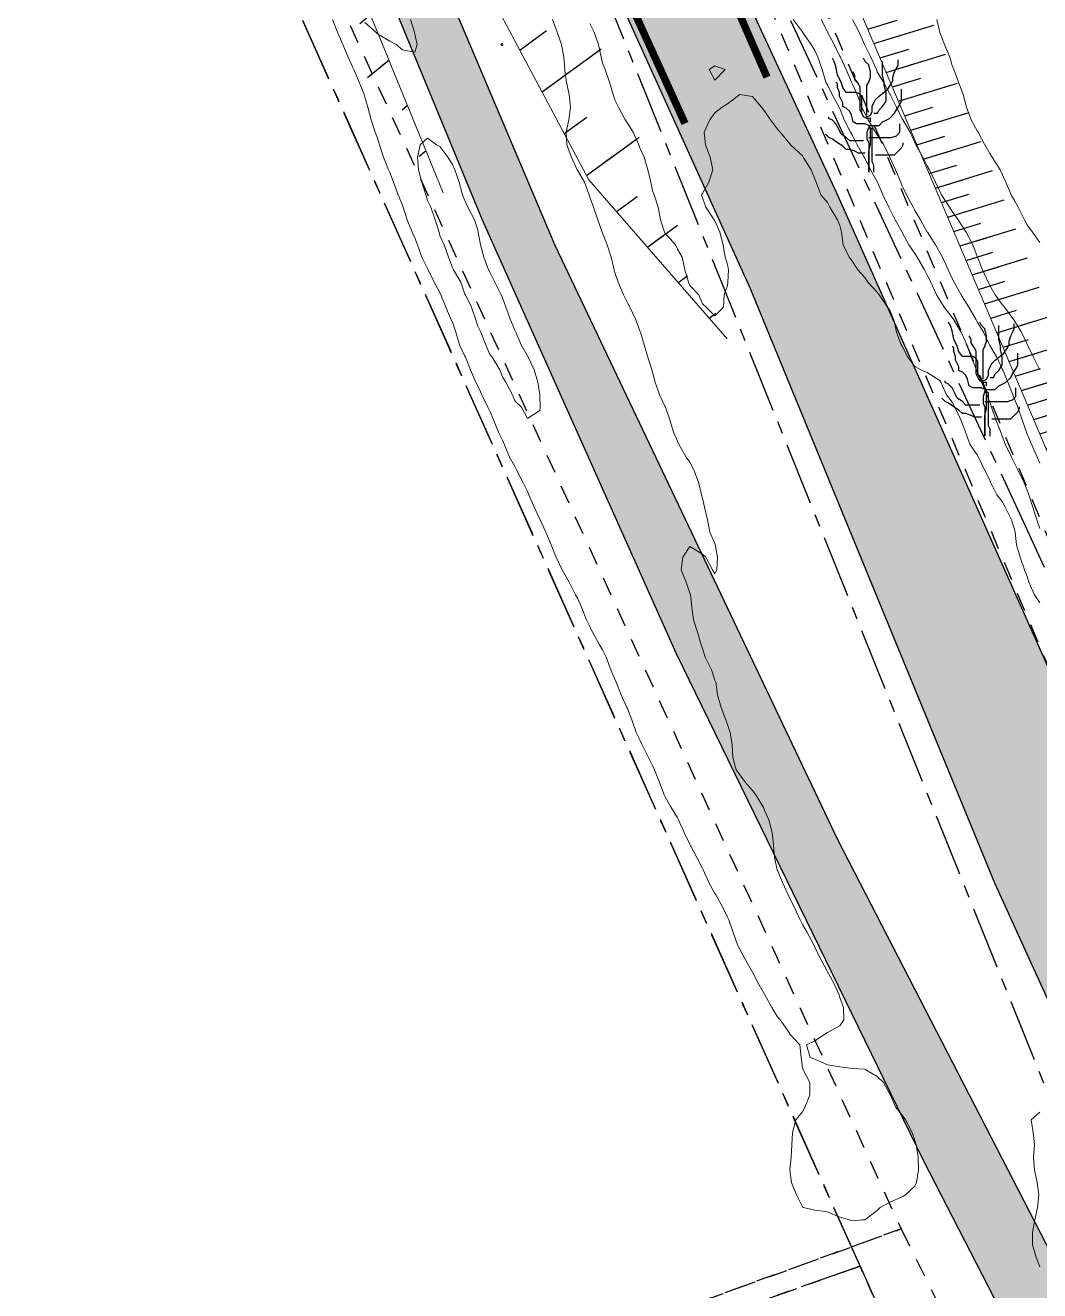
# Model space of a CAD drawing. Header units: centimetres. Extents: x 0 to 642158, y -847 to 649707.
# Drawn here: x 616984.2 to 617024.7, y 620890.9 to 620941.5 of the extents above; entities that cross this region are included whole.
import ezdxf

# ---------------------------------------------------------------- set-up
doc = ezdxf.new("R2010")
doc.units = ezdxf.units.CM
doc.header["$MEASUREMENT"] = 0
doc.linetypes.add('CENTERX2', pattern=[4, 2.5, -0.5, 0.5, -0.5])
doc.linetypes.add('JIS_02_0.7', pattern=[1.35, 0.75, -0.6])
for name, color, linetype, lineweight in [('MEV_environnement_V', 7, 'Continuous', 20), ('MEV_schema paysager_V', 7, 'Continuous', 20), ('MEV_vegetal_V', 7, 'Continuous', 25), ('WAL_parcellaire agricole', 7, 'JIS_02_0.7', 25), ('WAL_topographie 0.5', 253, 'Continuous', 20)]:
    doc.layers.add(name, color=color, linetype=linetype, lineweight=lineweight)
doc.layers.add('MEV_layout incendie', color=7, linetype='Continuous', lineweight=15, true_color=0xff0505)
doc.layers.add('SPW_parcellaire cadastral', color=7, linetype='CENTERX2', lineweight=25, true_color=0xff0542)
doc.layers.add('MEV_schema paysager_Ha', color=7, linetype='Continuous', lineweight=25, transparency=0.13)
picture_1 = doc.add_image_def('image2.png', size_in_pixel=(6614, 11023))

# ---------------------------------------------------------------- blocks, each defined once
blk = doc.blocks.new('legende vegetal')
at = {"layer": 'MEV_vegetal_V'}
for points in [[(617017.531, 620937.812), (617017.531, 620938.434), (617017.462, 620938.572), (617017.324, 620938.641), (617016.909, 620938.641), (617016.771, 620938.848), (617016.702, 620939.055), (617016.563, 620939.332), (617016.494, 620939.677), (617016.425, 620939.884), (617016.356, 620940.022)], [(617017.738, 620937.743), (617017.738, 620938.917), (617017.807, 620939.055), (617017.877, 620939.262), (617017.877, 620939.47), (617017.807, 620939.746), (617017.669, 620939.884), (617017.6, 620940.022)], [(617017.738, 620937.674), (617017.877, 620937.743), (617017.946, 620937.881), (617017.946, 620938.088), (617018.015, 620938.226), (617018.084, 620938.364), (617018.222, 620938.503), (617018.568, 620938.779), (617018.706, 620938.986), (617018.775, 620939.124), (617018.775, 620939.262), (617018.844, 620939.47), (617018.913, 620939.608), (617018.982, 620939.746), (617018.982, 620939.953)], [(617018.015, 620937.812), (617018.153, 620937.812), (617018.222, 620937.95), (617018.36, 620938.088), (617018.499, 620938.295), (617018.499, 620938.641), (617018.429, 620938.917), (617018.429, 620939.055), (617018.36, 620939.332), (617018.36, 620939.884)], [(617017.877, 620937.466), (617017.877, 620937.605), (617017.738, 620937.605), (617017.6, 620937.674), (617017.462, 620937.95), (617017.462, 620938.848), (617017.393, 620938.986), (617017.255, 620939.193), (617017.255, 620939.332), (617017.185, 620939.47)], [(617018.015, 620935.463), (617018.015, 620935.739), (617017.946, 620935.877), (617017.946, 620937.19), (617017.807, 620937.259), (617017.738, 620937.052), (617017.738, 620936.775), (617017.807, 620936.637), (617017.807, 620935.463), (617017.807, 620936.292), (617017.877, 620936.568), (617017.877, 620937.19), (617017.807, 620937.328), (617017.669, 620937.397), (617017.324, 620937.397), (617017.185, 620937.466), (617017.117, 620937.743), (617017.047, 620937.881), (617016.909, 620938.019), (617016.771, 620938.088), (617016.771, 620938.226), (617016.633, 620938.503), (617016.633, 620938.641), (617016.563, 620938.848), (617016.563, 620938.986), (617016.494, 620939.055)], [(617017.807, 620937.328), (617018.222, 620937.328), (617018.36, 620937.466), (617018.499, 620937.535), (617018.637, 620937.605), (617018.844, 620937.812), (617018.913, 620937.95), (617019.051, 620938.157), (617019.121, 620938.295), (617019.121, 620938.779)], [(617017.6, 620936.706), (617017.047, 620936.706), (617016.909, 620936.844), (617016.702, 620936.983), (617016.633, 620937.121), (617016.494, 620937.397), (617016.356, 620937.535), (617016.218, 620937.605), (617016.218, 620937.674)], [(617017.807, 620936.844), (617018.706, 620936.844), (617018.913, 620936.914), (617019.051, 620937.052), (617019.051, 620937.397)], [(617017.669, 620936.223), (617017.393, 620936.223), (617017.255, 620936.292), (617017.047, 620936.361), (617016.909, 620936.361), (617016.771, 620936.499), (617016.563, 620936.637), (617016.356, 620936.775), (617016.218, 620936.844), (617016.08, 620936.983)], [(617018.084, 620936.154), (617018.844, 620936.154), (617018.982, 620936.292), (617019.121, 620936.43), (617019.19, 620936.568), (617019.19, 620936.637)], [(617022.179, 620927.253), (617022.179, 620927.875), (617022.11, 620928.013), (617021.972, 620928.082), (617021.557, 620928.082), (617021.419, 620928.289), (617021.35, 620928.496), (617021.211, 620928.773), (617021.142, 620929.118), (617021.073, 620929.325), (617021.004, 620929.463)], [(617022.386, 620927.184), (617022.386, 620928.358), (617022.455, 620928.496), (617022.524, 620928.704), (617022.524, 620928.911), (617022.455, 620929.187), (617022.317, 620929.325), (617022.248, 620929.463)], [(617022.386, 620927.115), (617022.524, 620927.184), (617022.594, 620927.322), (617022.594, 620927.529), (617022.663, 620927.667), (617022.732, 620927.806), (617022.87, 620927.944), (617023.216, 620928.22), (617023.354, 620928.427), (617023.423, 620928.565), (617023.423, 620928.704), (617023.492, 620928.911), (617023.561, 620929.049), (617023.63, 620929.187), (617023.63, 620929.394)], [(617022.663, 620927.253), (617022.801, 620927.253), (617022.87, 620927.391), (617023.008, 620927.529), (617023.146, 620927.736), (617023.146, 620928.082), (617023.077, 620928.358), (617023.077, 620928.496), (617023.008, 620928.773), (617023.008, 620929.325)], [(617022.524, 620926.907), (617022.524, 620927.046), (617022.386, 620927.046), (617022.248, 620927.115), (617022.11, 620927.391), (617022.11, 620928.289), (617022.041, 620928.427), (617021.902, 620928.634), (617021.902, 620928.773), (617021.833, 620928.911)], [(617022.663, 620924.904), (617022.663, 620925.18), (617022.594, 620925.318), (617022.594, 620926.631), (617022.455, 620926.7), (617022.386, 620926.493), (617022.386, 620926.216), (617022.455, 620926.078), (617022.455, 620924.904), (617022.455, 620925.733), (617022.524, 620926.009), (617022.524, 620926.631), (617022.455, 620926.769), (617022.317, 620926.838), (617021.972, 620926.838), (617021.833, 620926.907), (617021.764, 620927.184), (617021.695, 620927.322), (617021.557, 620927.46), (617021.419, 620927.529), (617021.419, 620927.667), (617021.28, 620927.944), (617021.28, 620928.082), (617021.211, 620928.289), (617021.211, 620928.427), (617021.142, 620928.496)], [(617022.455, 620926.769), (617022.87, 620926.769), (617023.008, 620926.907), (617023.146, 620926.977), (617023.284, 620927.046), (617023.492, 620927.253), (617023.561, 620927.391), (617023.699, 620927.598), (617023.768, 620927.736), (617023.768, 620928.22)], [(617022.248, 620926.147), (617021.695, 620926.147), (617021.557, 620926.286), (617021.35, 620926.424), (617021.28, 620926.562), (617021.142, 620926.838), (617021.004, 620926.977), (617020.866, 620927.046), (617020.866, 620927.115)], [(617022.455, 620926.286), (617023.354, 620926.286), (617023.561, 620926.355), (617023.699, 620926.493), (617023.699, 620926.838)], [(617022.317, 620925.664), (617022.041, 620925.664), (617021.902, 620925.733), (617021.695, 620925.802), (617021.557, 620925.802), (617021.419, 620925.94), (617021.211, 620926.078), (617021.004, 620926.216), (617020.866, 620926.286), (617020.728, 620926.424)], [(617022.732, 620925.595), (617023.492, 620925.595), (617023.63, 620925.733), (617023.768, 620925.871), (617023.838, 620926.009), (617023.838, 620926.078)]]:
    blk.add_lwpolyline(points, dxfattribs=at)

msp = doc.modelspace()

# ---------------------------------------------------------------- hatches: boundary and pattern name
at = {"layer": 'MEV_schema paysager_Ha', "true_color": 0xffffff, "transparency": 33554687}
h = msp.add_hatch(color=7, dxfattribs=at)
h.dxf.hatch_style = 1
h.paths.add_polyline_path([(617076.957, 620775.289), (617077.201, 620777.105), (617077.126, 620779.957), (617075.099, 620784.986), (617072.172, 620790.466), (617067.368, 620798.797), (617064.065, 620804.577), (617056.243, 620818.296), (617050.046, 620830.95), (617047.611, 620836.834), (617045.379, 620844.037), (617042.362, 620852.742), (617037.909, 620861.649), (617028.342, 620880.123), (617020.095, 620896.123), (617010.198, 620916.411), (617002.446, 620933.73), (616993.044, 620956.493), (616983.642, 620978.596), (616973.25, 621002.678), (616968.962, 621012.244), (616965.663, 621021.976), (616955.436, 621040.45), (616945.21, 621059.419), (616940.921, 621068.986), (616935.478, 621077.398), (616927.231, 621088.119), (616919.756, 621098.032), (616908.594, 621115.419), (616899.05, 621136.883), (616888.424, 621173.846), (616877.62, 621211.722), (616864.401, 621250.858), (616862.596, 621274.031), (616860.047, 621301.222), (616858.914, 621326.713), (616859.197, 621346.539), (616860.896, 621376.279), (616861.463, 621404.886), (616860.613, 621429.244), (616859.48, 621444.822), (616854.948, 621465.215), (616849, 621490.706), (616837.671, 621532.058), (616829.74, 621571.711), (616822.943, 621588.705), (616820.394, 621592.954), (616812.463, 621606.549), (616808.781, 621634.306), (616806.798, 621652.15), (616807.931, 621670.56), (616809.064, 621685.289), (616812.18, 621684.156), (616809.914, 621652.433), (616812.18, 621634.873), (616813.879, 621615.896), (616816.995, 621605.7), (616822.943, 621593.52), (616829.174, 621581.341), (616832.006, 621572.561), (616837.954, 621544.521), (616851.266, 621492.689), (616857.498, 621468.614), (616860.896, 621451.903), (616862.879, 621435.758), (616864.295, 621409.984), (616863.729, 621378.545), (616862.029, 621341.724), (616862.313, 621319.632), (616865.428, 621273.181), (616866.561, 621255.621), (616870.995, 621241.549), (616880.863, 621212.431), (616888.067, 621186.88), (616893.901, 621167.537), (616903.21, 621136.7), (616913.794, 621113.645), (616922.701, 621099.354), (616933.688, 621085.113), (616938.674, 621078.225), (616946.15, 621064.154), (616956.913, 621043.761), (616966.26, 621026.766), (616969.942, 621016.853), (616981.555, 620991.079), (616995.15, 620956.807), (617005.346, 620932.732), (617016.676, 620908.941), (617026.306, 620890.247), (617038.202, 620866.455), (617044.999, 620853.993), (617049.248, 620839.831), (617054.346, 620826.519), (617065.959, 620806.409), (617077.565, 620785.227), (617080.472, 620780.563), (617081.622, 620779.211), (617083.041, 620778.332)])
at = {"layer": 'MEV_schema paysager_Ha', "transparency": 33554687}
h = msp.add_hatch(dxfattribs=at)
h.set_pattern_fill('ANSI31', color=60, scale=30, angle=354)
h.paths.add_polyline_path([(616763.793, 621237.399), (616780.361, 621223.636), (616806.73, 621203.109), (616835.432, 621183.048), (616849.2, 621170.918), (616860.426, 621161.465), (616877.021, 621145.92), (616895.432, 621126.667), (616906.244, 621113.266), (616915.551, 621100.874), (616925.104, 621088.577), (616933.769, 621076.473), (616936.099, 621075.05), (616937.977, 621072.979), (616937.912, 621070.973), (616937.135, 621069.225), (616936.358, 621067.608), (616937.135, 621064.501), (616940.76, 621060.683), (616945.227, 621056.8), (616947.105, 621052.206), (616962.41, 621024.728), (616974.109, 620995.255), (616988.613, 620964.831), (617000.873, 620934.818), (616994.034, 620945.287), (616980.56, 620976.65), (616967.841, 621003.399), (616952.474, 621032.764), (616936.299, 621056.62), (616930.996, 621060.508), (616927.549, 621064.307), (616925.604, 621066.074), (616925.516, 621067.841), (616925.125, 621068.86), (616924.852, 621069.499), (616924.487, 621070.183), (616924.304, 621071.324), (616923.391, 621073.103), (616922.341, 621073.925), (616921.096, 621075.97), (616919.417, 621078.356), (616911.722, 621092.304), (616907.214, 621097.272), (616901.665, 621105.707), (616893.69, 621116.453), (616882.131, 621129.394), (616872.652, 621139.563), (616858.571, 621155.492), (616844.444, 621168.426), (616830.582, 621180.304), (616816.719, 621190.861), (616800.357, 621202.226), (616786.054, 621214.304), (616772.55, 621226.115), (616757.239, 621240.336), (616751.019, 621247.072), (616746.267, 621252.771), (616748.773, 621253.031), (616755.597, 621245.259), (616761.904, 621239.386)])
h = msp.add_hatch(dxfattribs=at)
h.set_pattern_fill('ANSI31', color=60, scale=15, angle=354)
h.paths.add_polyline_path([(616763.793, 621237.399), (616780.361, 621223.636), (616806.73, 621203.109), (616835.432, 621183.048), (616849.2, 621170.918), (616860.426, 621161.465), (616877.021, 621145.92), (616895.432, 621126.667), (616906.244, 621113.266), (616915.551, 621100.874), (616925.104, 621088.577), (616933.769, 621076.473), (616936.099, 621075.05), (616937.977, 621072.979), (616937.912, 621070.973), (616937.135, 621069.225), (616936.358, 621067.608), (616937.135, 621064.501), (616940.76, 621060.683), (616945.227, 621056.8), (616947.105, 621052.206), (616962.41, 621024.728), (616974.109, 620995.255), (616988.613, 620964.831), (617000.873, 620934.818), (616995.278, 620946.197), (616981.322, 620977.591), (616968.949, 621004.724), (616954.95, 621033.47), (616939.273, 621058.598), (616934.212, 621062.775), (616932.292, 621066.548), (616932.356, 621068.019), (616932.484, 621070.385), (616932.676, 621072.303), (616931.333, 621074.286), (616929.926, 621075.948), (616928.134, 621077.547), (616926.215, 621078.186), (616923.976, 621080.872), (616915.079, 621094.601), (616910.377, 621100.394), (616904.363, 621108.155), (616896.709, 621119.194), (616884.982, 621132.444), (616875.303, 621142.281), (616859.978, 621158.245), (616846.267, 621170.017), (616832.7, 621182.018), (616818.337, 621192.934), (616802.115, 621203.987), (616787.085, 621215.761), (616773.725, 621227.447), (616758.184, 621241.318), (616751.756, 621248.212), (616746.267, 621252.771), (616748.773, 621253.031), (616755.597, 621245.259), (616761.904, 621239.386)])
h = msp.add_hatch(dxfattribs=at)
h.set_pattern_fill('ANSI31', color=60, scale=30, angle=351)
h.paths.add_polyline_path([(616875.009, 621239.839), (616881.874, 621229.81), (616886.45, 621221.893), (616888.914, 621212.275), (616893.321, 621190.809), (616897.189, 621179.05), (616907.993, 621151.58), (616917.109, 621129.424), (616929.889, 621106.642), (616946.16, 621080.317), (616949.697, 621074.039), (616954.461, 621066.102), (616970.722, 621037.835), (616976.752, 621021.411), (616980.026, 621010.154), (616982.854, 620999.006), (616989.654, 620982.876), (616995.508, 620967.769), (616999.131, 620959.573), (617008.258, 620938.09), (617012.245, 620928.983), (617006.707, 620935.343), (617001.767, 620944.62), (616986.247, 620981.031), (616974.528, 621009.365), (616969.536, 621025.48), (616961.782, 621038.985), (616953.793, 621052.843), (616948.624, 621065.291), (616943.572, 621072.338), (616939.46, 621079.501), (616933.339, 621087.695), (616925.21, 621101.403), (616919.298, 621110.267), (616914.617, 621117.983), (616909.523, 621128.986), (616904.832, 621137.752), (616902.895, 621142.645), (616900.855, 621153.449), (616896.267, 621165.681), (616894.227, 621175.466), (616888.652, 621193.859), (616882.864, 621212.223), (616878.837, 621226.562), (616877.632, 621230.778), (616875.619, 621237.576)])
h = msp.add_hatch(dxfattribs=at)
h.set_pattern_fill('ANSI31', color=60, scale=15, angle=351)
h.paths.add_polyline_path([(616875.009, 621239.839), (616880.056, 621228.321), (616883.246, 621219.665), (616885.677, 621210.097), (616891.45, 621190.962), (616895.4, 621178.509), (616904.363, 621150.017), (616913.902, 621126.919), (616927.359, 621104.657), (616942.855, 621079.785), (616947.381, 621071.265), (616954.192, 621058.974), (616967.867, 621036.168), (616973.007, 621021.906), (616975.995, 621012.026), (616979.672, 621000.423), (616985.533, 620986.177), (616992.732, 620968.731), (616997.119, 620959.334), (617006.326, 620938.311), (617012.245, 620928.983), (617006.707, 620935.343), (617001.767, 620944.62), (616986.247, 620981.031), (616974.528, 621009.365), (616969.536, 621025.48), (616961.782, 621038.985), (616953.793, 621052.843), (616948.624, 621065.291), (616943.572, 621072.338), (616939.46, 621079.501), (616933.339, 621087.695), (616925.21, 621101.403), (616919.298, 621110.267), (616914.617, 621117.983), (616909.523, 621128.986), (616904.832, 621137.752), (616902.895, 621142.645), (616900.855, 621153.449), (616896.267, 621165.681), (616894.227, 621175.466), (616888.652, 621193.859), (616882.864, 621212.223), (616878.837, 621226.562), (616877.632, 621230.778), (616875.619, 621237.576)])
h = msp.add_hatch(dxfattribs=at)
h.set_pattern_fill('AR-CONC', color=256, angle=180)
h.set_pattern_definition([(230, (-1675.227, 123.2765), (-7.172601826, 0.62752135), [0.75, -8.25]), (175, (-1675.227, 123.2765), (1.387513336, -7.52192134), [0.6, -6.6]), (280.4514445, (-1675.8244, 123.329), (-5.78508847, -6.89439991), [0.63740192, -7.01142112]), (226.1842, (-1675.227, 121.2765), (-10.67241331, 1.65519281), [1.125, -12.375]), (276.6356355, (-1676.116, 121.414), (-9.34661946, -9.74118601), [0.95610342, -10.5171376]), (171.184164, (-1675.227, 121.277), (-9.34661945, -9.741186), [0.9, -9.90000001]), (201, (-1676.227, 121.7765), (-5.96907052, 4.026188907), [0.75, -8.25]), (146, (-1676.227, 121.7765), (-2.43315332, -7.25150045), [0.6, -6.6]), (251.4514447, (-1676.724, 122.112), (-8.40222377, -3.22531153), [0.6374019, -7.01142112]), (217.5, (-1675.2267, 123.2765), (-0.121598553, -3.328938538), [0, -6.52, 0, -6.7, 0, -6.625]), (187.5, (-1675.2267, 123.2765), (-2.630695374, -3.944117119), [0, -3.82, 0, -6.37, 0, -2.525]), (147.5, (-1672.9967, 123.2765), (-5.338224362, 0.225548717), [0, -2.5, 0, -7.8, 0, -10.35]), (137.5, (-1671.9967, 123.2765), (-5.831861693, -1.001049823), [0, -3.25, 0, -5.18, 0, -7.35])])
edge = h.paths.add_edge_path()
edge.add_line((617121.976, 620796.785), (617116.058, 620796.437))
edge.add_line((617116.058, 620796.437), (617105.963, 620797.481))
edge.add_line((617105.963, 620797.481), (617097.26, 620799.569))
edge.add_line((617097.26, 620799.569), (617084.032, 620804.675))
edge.add_line((617084.032, 620804.675), (617074.517, 620808.156))
edge.add_line((617074.517, 620808.156), (617071.268, 620810.361))
edge.add_line((617071.268, 620810.361), (617068.035, 620815.249))
edge.add_line((617068.035, 620815.249), (617064.74, 620822.031))
edge.add_line((617064.74, 620822.031), (617058.58, 620835.061))
edge.add_line((617058.58, 620835.061), (617054.406, 620845.682))
edge.add_line((617054.406, 620845.682), (617050.113, 620855.788))
edge.add_line((617050.113, 620855.788), (617045.999, 620866.351))
edge.add_line((617045.999, 620866.351), (617039.9, 620880.234))
edge.add_line((617039.9, 620880.234), (617033.652, 620896.308))
edge.add_line((617033.652, 620896.308), (617025.229, 620915.529))
edge.add_line((617025.229, 620915.529), (617016.633, 620934.812))
edge.add_line((617016.633, 620934.812), (617010.519, 620947.98))
edge.add_line((617010.519, 620947.98), (617007.218, 620955.828))
edge.add_line((617007.218, 620955.828), (617006.52, 620959.235))
edge.add_line((617006.52, 620959.235), (617008.724, 620965.501))
edge.add_line((617008.724, 620965.501), (617011.045, 620971.651))
edge.add_line((617011.045, 620971.651), (617007.564, 620972.231))
edge.add_line((617007.564, 620972.231), (617005.823, 620968.054))
edge.add_line((617005.823, 620968.054), (617003.516, 620963.511))
edge.add_arc((617021.194, 620957.62), 18.633, 161.5689, 193.1272)
edge.add_line((617003.047, 620953.388), (617005.585, 620947.723))
edge.add_line((617005.585, 620947.723), (617013.167, 620930.996))
edge.add_line((617013.167, 620930.996), (617022.942, 620907.238))
edge.add_line((617022.942, 620907.238), (617027.498, 620897.228))
edge.add_line((617027.498, 620897.228), (617030.865, 620889.78))
edge.add_line((617030.865, 620889.78), (617036.107, 620876.701))
edge.add_line((617036.107, 620876.701), (617043.655, 620861.585))
edge.add_line((617043.655, 620861.585), (617046.557, 620854.81))
edge.add_line((617046.557, 620854.81), (617048.998, 620848.669))
edge.add_line((617048.998, 620848.669), (617052.461, 620839.281))
edge.add_line((617052.461, 620839.281), (617057.299, 620827.332))
edge.add_line((617057.299, 620827.332), (617062.853, 620815.779))
edge.add_line((617062.853, 620815.779), (617071.7, 620800.2))
edge.add_line((617071.7, 620800.2), (617077.519, 620790.622))
edge.add_line((617077.519, 620790.622), (617081.641, 620781.651))
edge.add_line((617081.641, 620781.651), (617084.066, 620779.105))
edge.add_line((617084.066, 620779.105), (617105.15, 620789.126))
edge.add_line((617105.15, 620789.126), (617121.976, 620796.785))
h = msp.add_hatch(dxfattribs=at)
h.set_pattern_fill('ANSI31', color=60, scale=10, angle=332)
h.paths.add_polyline_path([(617079.036, 620809.181), (617071.156, 620816.071), (617009.868, 620960.185), (617013.042, 620971.083), (617015.397, 620970.512), (617012.97, 620960.322), (617040.078, 620892.824), (617072.754, 620817.087)])
h = msp.add_hatch(dxfattribs=at)
h.set_pattern_fill('ANSI31', color=60, scale=5, angle=332)
h.paths.add_polyline_path([(617079.036, 620809.181), (617071.156, 620816.071), (617009.868, 620960.185), (617013.042, 620971.083), (617014.219, 620970.798), (617011.392, 620960.274), (617039.322, 620892.546), (617071.921, 620816.588)])

# ---------------------------------------------------------------- linework, layer by layer
for points in [[(616893.901, 621167.537), (616903.21, 621136.7), (616913.794, 621113.645), (616922.701, 621099.354), (616933.688, 621085.113), (616938.674, 621078.225), (616946.15, 621064.154), (616956.913, 621043.761), (616966.26, 621026.766), (616969.942, 621016.853), (616981.555, 620991.079), (616995.15, 620956.807), (617005.346, 620932.732), (617016.676, 620908.941), (617026.306, 620890.247), (617038.202, 620866.455), (617044.999, 620853.993), (617049.248, 620839.831), (617054.346, 620826.519), (617065.959, 620806.409), (617077.565, 620785.227)], [(617072.172, 620790.466), (617067.368, 620798.797), (617064.065, 620804.577), (617056.243, 620818.296), (617050.046, 620830.95), (617047.611, 620836.834), (617045.379, 620844.037), (617042.362, 620852.742), (617037.909, 620861.649), (617028.342, 620880.123), (617020.095, 620896.123), (617010.198, 620916.411), (617002.446, 620933.73), (616993.044, 620956.493)], [(617105.963, 620797.481), (617097.26, 620799.569), (617084.032, 620804.675), (617074.517, 620808.156), (617071.268, 620810.361), (617068.035, 620815.249), (617064.74, 620822.031), (617058.58, 620835.061), (617054.406, 620845.682), (617050.113, 620855.788), (617045.999, 620866.351), (617039.9, 620880.234), (617033.652, 620896.308), (617025.229, 620915.529), (617016.633, 620934.812), (617010.519, 620947.98)], [(617005.585, 620947.723), (617013.167, 620930.996), (617022.942, 620907.238), (617027.498, 620897.228), (617030.865, 620889.78), (617036.107, 620876.701), (617043.655, 620861.585), (617046.557, 620854.81), (617048.998, 620848.669), (617052.461, 620839.281), (617057.299, 620827.332), (617062.853, 620815.779), (617071.7, 620800.2), (617077.519, 620790.622)]]:
    msp.add_lwpolyline(points)
at = {"layer": 'MEV_environnement_V', "color": 60}
msp.add_lwpolyline([(617079.036, 620809.181), (617071.156, 620816.071), (617009.868, 620960.185), (617013.042, 620971.083)], dxfattribs=at)
at = {"layer": 'MEV_layout incendie', "const_width": 0.3}
msp.add_lwpolyline([(617055.734, 621043.193), (617059.027, 621043.422, 0.472942), (617068.629, 621057.461, 0.203823), (617063.456, 621064.438), (617049.967, 621072.321, 0.132993), (617044.417, 621073.824), (617026.299, 621073.049), (617026.241, 621077.05), (617043.767, 621077.81, -0.144033), (617051.985, 621075.775), (617065.475, 621067.892, -0.194398), (617072.307, 621059.14), (617079.895, 621033.113), (617086.029, 621012.076, -0.396283), (617076.045, 620994.115), (617017.332, 620976.798, 0.251317), (617009.933, 620969.489), (617007.252, 620962.081, 0.192277), (617007.519, 620953.927), (617013.834, 620939.451)], format="xyb", dxfattribs=at)
at = {"layer": 'MEV_layout incendie'}
msp.add_lwpolyline([(617010.555, 620937.597, 0.3, 0.3, 0), (617003.943, 620952.125, 0.3, 0.3, -0.214781)], format="xyseb", dxfattribs=at)
at = {"layer": 'MEV_schema paysager_V', "color": 60}
for points in [[(617012.245, 620928.983), (617006.707, 620935.343), (617001.767, 620944.62), (616986.247, 620981.031), (616974.528, 621009.365), (616969.536, 621025.48), (616961.782, 621038.985), (616953.793, 621052.843), (616948.624, 621065.291), (616943.572, 621072.338), (616939.46, 621079.501), (616933.339, 621087.695), (616925.21, 621101.403), (616919.298, 621110.267), (616914.617, 621117.983), (616909.523, 621128.986), (616904.832, 621137.752), (616902.895, 621142.645), (616900.855, 621153.449), (616896.267, 621165.681)], [(616895.432, 621126.667), (616906.244, 621113.266), (616915.551, 621100.874), (616925.104, 621088.577), (616933.769, 621076.473), (616936.099, 621075.05), (616937.977, 621072.979), (616937.912, 621070.973), (616937.135, 621069.225), (616936.358, 621067.608), (616937.135, 621064.501), (616940.76, 621060.683), (616945.227, 621056.8), (616947.105, 621052.206), (616962.41, 621024.728), (616974.109, 620995.255), (616988.613, 620964.831), (617000.873, 620934.818)]]:
    msp.add_lwpolyline(points, dxfattribs=at)
at = {"layer": 'SPW_parcellaire cadastral'}
for points in [[(617069.693, 620775.462), (617042.312, 620836.61), (617036.267, 620850.114), (617034.006, 620855.163), (617017.558, 620891.904), (616974.006, 620989.185), (616961.91, 621014.447), (616950.392, 621034.719), (616936.965, 621054.591), (616923.841, 621069.865), (616923.568, 621072.35), (616921.936, 621074.869), (616902.276, 621105.214), (616875.163, 621136.929), (616841.151, 621171.07), (616825.651, 621183.795), (616803.88, 621199.445), (616783.079, 621216.904), (616753.119, 621246.609), (616755.27, 621248.854), (616758.203, 621251.915), (616759.547, 621253.317)], [(616890.69, 621210.508), (616901.351, 621171.858), (616917.917, 621128.693), (616934.422, 621099.917), (616956.278, 621063.795), (616966.005, 621047.649), (616972.661, 621033.385), (616986.247, 620994.34), (616997.161, 620964.756), (617007.16, 620943.302), (617040.432, 620860.63), (617055.251, 620825.321), (617059.419, 620816.807), (617066.122, 620806.324), (617073.9, 620794.216)], [(616880.187, 621061.203), (616897.065, 621067.074), (616923.841, 621069.865), (616936.965, 621054.591), (616950.392, 621034.719), (616961.91, 621014.447), (616974.006, 620989.185), (617017.558, 620891.904), (616967.384, 620874.284), (616880.187, 621061.203)], [(616880.187, 621061.203), (616967.384, 620874.284), (617017.558, 620891.904), (617034.006, 620855.163), (617031.612, 620852.364), (617035.411, 620849.114), (617036.267, 620850.114), (617042.312, 620836.61), (616919.509, 620750.616)], [(617124.414, 621030.91), (617148.7, 620886.869), (617168.493, 620832.454), (617169.763, 620828.485), (617173.506, 620823.158), (617131.961, 620802.38), (617113.978, 620842.319), (617107.661, 620842.802), (617106.31, 620808.157), (617107.294, 620797.931), (617098.564, 620800.704), (617079.313, 620808.469), (617069.931, 620814.081), (617052.805, 620853.718), (617029.961, 620908.942), (617024.266, 620921.301), (617009.212, 620953.702)]]:
    msp.add_lwpolyline(points, dxfattribs=at)
at = {"layer": 'WAL_parcellaire agricole'}
for points in [[(616966.956, 620874.471), (616882.032, 621056.075), (616911.947, 621060.799), (616933.276, 621058.86), (616934.659, 621057.23), (616941.11, 621051.25), (616962.856, 621016.386), (617019.204, 620893.394), (616966.956, 620874.471)], [(616881.452, 621057.429), (616882.032, 621056.075), (616966.956, 620874.471), (617019.204, 620893.394), (617054.586, 620821.986), (617070.287, 620792.592)], [(617130.135, 620997.739), (617160.623, 620857.911), (617162.625, 620844.661), (617161.977, 620829.611), (617158.777, 620822.211), (617129.935, 620808.852), (617114.375, 620842.905), (617107.765, 620841.682), (617107.298, 620797.822), (617077.387, 620809.229), (617069.879, 620814.9), (617009.113, 620958.892), (617022.358, 620997.643), (617044.19, 621006.562), (617081.605, 621018.15), (617092.105, 621016.901), (617097.106, 621005.902), (617109.274, 620856.805), (617111.574, 620856.805), (617113.674, 620858.005), (617109.691, 620996.126), (617130.135, 620997.739)]]:
    msp.add_lwpolyline(points, dxfattribs=at)
msp.add_lwpolyline([(617131.717, 620999.87), (617162.591, 620858.273), (617164.631, 620844.768), (617163.959, 620829.156), (617160.31, 620820.717), (617128.951, 620806.192), (617113.205, 620840.655), (617109.747, 620840.015), (617109.267, 620794.93), (617076.409, 620807.461), (617068.245, 620813.628), (617006.973, 620958.817), (617020.76, 620999.151), (617043.515, 621008.447), (617081.419, 621020.186), (617093.459, 621018.754), (617099.071, 621006.412), (617111.114, 620858.846), (617111.64, 620859.146), (617107.637, 620997.97)], close=True, dxfattribs=at)
at = {"layer": 'WAL_topographie 0.5'}
for points in [[(617005.258, 620941.75), (617005.44, 620941.25), (617005.616, 620940.75), (617005.7, 620940.25), (617005.742, 620939.75), (617005.75, 620939.697), (617005.818, 620939.25), (617005.916, 620938.75), (617005.97, 620938.25), (617005.911, 620937.75), (617005.801, 620937.25), (617005.823, 620936.75), (617006.013, 620936.25), (617006.241, 620935.75), (617006.25, 620935.731), (617006.528, 620935.25), (617006.719, 620934.75), (617006.75, 620934.654), (617006.887, 620934.25), (617007.063, 620933.75), (617007.236, 620933.25), (617007.25, 620933.213), (617007.439, 620932.75), (617007.596, 620932.25), (617007.717, 620931.75), (617007.75, 620931.635), (617007.876, 620931.25), (617008.091, 620930.75), (617008.25, 620930.432), (617008.347, 620930.25), (617008.586, 620929.75), (617008.75, 620929.305), (617008.771, 620929.25), (617008.924, 620928.75), (617009.072, 620928.25), (617009.221, 620927.75), (617009.25, 620927.657), (617009.365, 620927.25), (617009.538, 620926.75), (617009.75, 620926.293), (617009.771, 620926.25), (617009.947, 620925.75), (617010.088, 620925.25), (617010.25, 620924.9), (617010.321, 620924.75), (617010.606, 620924.25), (617010.75, 620924.05), (617010.913, 620923.75), (617011.099, 620923.25), (617011.21, 620922.75), (617011.25, 620922.609), (617011.331, 620922.25), (617011.452, 620921.75), (617011.553, 620921.25), (617011.75, 620920.798), (617011.764, 620920.75), (617011.859, 620920.25), (617011.826, 620919.75), (617011.75, 620919.594), (617011.65, 620919.75), (617011.393, 620920.25), (617011.25, 620920.375), (617010.75, 620920.685), (617010.464, 620920.25), (617010.399, 620919.75), (617010.606, 620919.25), (617010.75, 620918.817), (617010.78, 620918.75), (617010.826, 620918.25), (617010.895, 620917.75), (617011.05, 620917.25), (617011.205, 620916.75), (617011.25, 620916.598), (617011.368, 620916.25), (617011.613, 620915.75), (617011.75, 620915.343), (617011.785, 620915.25), (617011.857, 620914.75), (617011.995, 620914.25), (617012.189, 620913.75), (617012.25, 620913.558), (617012.365, 620913.25), (617012.442, 620912.75), (617012.471, 620912.25), (617012.608, 620911.75), (617012.75, 620911.545), (617012.975, 620911.25), (617013.25, 620910.931), (617013.392, 620910.75), (617013.692, 620910.25), (617013.75, 620910.102), (617013.907, 620909.75), (617014.037, 620909.25), (617014.1, 620908.75), (617014.139, 620908.25), (617014.247, 620907.75), (617014.25, 620907.74), (617014.451, 620907.25), (617014.678, 620906.75), (617014.75, 620906.605), (617014.94, 620906.25), (617015.161, 620905.75), (617015.25, 620905.571), (617015.441, 620905.25), (617015.707, 620904.75), (617015.75, 620904.663), (617015.951, 620904.25), (617016.211, 620903.75), (617016.25, 620903.673), (617016.491, 620903.25), (617016.719, 620902.75), (617016.75, 620902.65), (617016.902, 620902.25), (617016.912, 620901.75), (617016.75, 620901.51), (617016.25, 620901.25), (617016.25, 620901.25), (617015.75, 620900.913), (617015.41, 620900.75), (617015.562, 620900.25), (617015.75, 620900.178), (617016.25, 620899.954), (617016.75, 620899.868), (617017.25, 620899.813), (617017.75, 620899.779), (617017.795, 620899.75), (617018.25, 620899.491), (617018.491, 620899.25), (617018.75, 620898.781), (617018.763, 620898.75), (617018.993, 620898.25), (617019.25, 620897.943), (617019.371, 620897.75), (617019.64, 620897.25), (617019.75, 620896.926), (617019.805, 620896.75), (617019.883, 620896.25), (617019.899, 620895.75), (617019.813, 620895.25), (617019.75, 620895.102), (617019.381, 620894.75), (617019.25, 620894.67), (617018.75, 620894.456), (617018.368, 620894.25), (617018.25, 620894.129), (617017.75, 620893.761), (617017.65, 620893.75), (617017.25, 620893.722), (617017.132, 620893.75), (617016.75, 620893.862), (617016.25, 620894.08), (617015.75, 620894.138), (617015.3, 620894.25), (617015.25, 620894.271), (617015.015, 620894.75), (617014.811, 620895.25), (617014.75, 620895.75), (617014.75, 620895.75), (617014.75, 620895.75), (617014.807, 620896.25), (617014.831, 620896.75), (617014.862, 620897.25), (617014.993, 620897.75), (617015.25, 620898.078), (617015.343, 620898.25), (617015.545, 620898.75), (617015.555, 620899.25), (617015.276, 620899.75), (617015.25, 620899.833), (617015.197, 620900.25), (617015.145, 620900.75), (617014.75, 620901.179), (617014.718, 620901.25), (617014.357, 620901.75), (617014.25, 620901.872), (617014.027, 620902.25), (617013.753, 620902.75), (617013.75, 620902.754), (617013.463, 620903.25), (617013.25, 620903.658), (617013.208, 620903.75), (617012.924, 620904.25), (617012.75, 620904.573), (617012.66, 620904.75), (617012.477, 620905.25), (617012.305, 620905.75), (617012.25, 620905.862), (617012.071, 620906.25), (617011.785, 620906.75), (617011.75, 620906.805), (617011.511, 620907.25), (617011.275, 620907.75), (617011.25, 620907.799), (617011.026, 620908.25), (617010.762, 620908.75), (617010.75, 620908.772), (617010.523, 620909.25), (617010.301, 620909.75), (617010.25, 620909.835), (617010.002, 620910.25), (617009.75, 620910.701), (617009.724, 620910.75), (617009.533, 620911.25), (617009.339, 620911.75), (617009.25, 620911.922), (617009.09, 620912.25), (617008.845, 620912.75), (617008.75, 620912.949), (617008.607, 620913.25), (617008.429, 620913.75), (617008.25, 620914.206), (617008.23, 620914.25), (617008.007, 620914.75), (617007.802, 620915.25), (617007.75, 620915.379), (617007.583, 620915.75), (617007.398, 620916.25), (617007.25, 620916.551), (617007.137, 620916.75), (617006.857, 620917.25), (617006.75, 620917.479), (617006.616, 620917.75), (617006.408, 620918.25), (617006.25, 620918.612), (617006.177, 620918.75), (617005.916, 620919.25), (617005.75, 620919.559), (617005.641, 620919.75), (617005.401, 620920.25), (617005.25, 620920.618), (617005.194, 620920.75), (617004.985, 620921.25), (617004.763, 620921.75), (617004.75, 620921.779), (617004.517, 620922.25), (617004.307, 620922.75), (617004.25, 620922.881), (617004.064, 620923.25), (617003.819, 620923.75), (617003.75, 620923.876), (617003.538, 620924.25), (617003.332, 620924.75), (617003.25, 620924.937), (617003.098, 620925.25), (617002.893, 620925.75), (617002.75, 620926.091), (617002.664, 620926.25), (617002.419, 620926.75), (617002.25, 620927.132), (617002.183, 620927.25), (617001.97, 620927.75), (617001.767, 620928.25), (617001.75, 620928.292), (617001.532, 620928.75), (617001.387, 620929.25), (617001.25, 620929.647), (617001.203, 620929.75), (617000.985, 620930.25), (617000.791, 620930.75), (617000.75, 620930.84), (617000.514, 620931.25), (617000.273, 620931.75), (617000.25, 620931.803), (617000.021, 620932.25), (616999.85, 620932.75), (616999.75, 620933.021), (616999.634, 620933.25), (616999.432, 620933.75), (616999.278, 620934.25), (616999.25, 620934.332), (616999.078, 620934.75), (616998.886, 620935.25), (616998.75, 620935.64), (616998.695, 620935.75), (616998.491, 620936.25), (616998.331, 620936.75), (616998.25, 620937.005), (616998.154, 620937.25), (616997.993, 620937.75), (616997.863, 620938.25), (616997.75, 620938.648), (616997.714, 620938.75), (616997.511, 620939.25), (616997.304, 620939.75), (616997.25, 620939.862), (616997.072, 620940.25), (616996.87, 620940.75), (616996.75, 620941.036), (616996.656, 620941.25), (616996.444, 620941.75)], [(616999.578, 620941.75), (616999.733, 620941.25), (616999.75, 620941.173), (616999.832, 620940.75), (616999.75, 620940.445), (616999.25, 620940.548), (616999, 620940.75), (616998.75, 620940.889), (616998.25, 620941.18), (616998.186, 620941.25), (616997.75, 620941.639)], [(617014.881, 620941.75), (617015.25, 620941.266), (617015.26, 620941.25), (617015.608, 620940.75), (617015.75, 620940.522), (617015.875, 620940.25), (617016.042, 620939.75), (617016.192, 620939.25), (617016.25, 620939.147), (617016.439, 620938.75), (617016.721, 620938.25), (617016.75, 620938.193), (617016.922, 620937.75), (617017.18, 620937.25), (617017.25, 620937.12), (617017.44, 620936.75), (617017.723, 620936.25), (617017.75, 620936.205), (617017.973, 620935.75), (617018.25, 620935.274), (617018.262, 620935.25), (617018.47, 620934.75), (617018.704, 620934.25), (617018.75, 620934.171), (617018.963, 620933.75), (617019.238, 620933.25), (617019.25, 620933.232), (617019.509, 620932.75), (617019.75, 620932.399), (617019.841, 620932.25), (617020.131, 620931.75), (617020.25, 620931.534), (617020.384, 620931.25), (617020.619, 620930.75), (617020.75, 620930.537), (617020.923, 620930.25), (617021.25, 620929.834), (617021.306, 620929.75), (617021.606, 620929.25), (617021.75, 620928.937), (617021.825, 620928.75), (617022.008, 620928.25), (617022.218, 620927.75), (617022.25, 620927.673), (617022.417, 620927.25), (617022.625, 620926.75), (617022.75, 620926.449), (617022.822, 620926.25), (617022.993, 620925.75), (617023.188, 620925.25), (617023.25, 620925.099), (617023.382, 620924.75), (617023.614, 620924.25), (617023.75, 620923.987), (617023.869, 620923.75), (617024.111, 620923.25), (617024.25, 620922.929), (617024.316, 620922.75), (617024.47, 620922.25), (617024.627, 620921.75), (617024.75, 620921.407)], [(617015.998, 620941.75), (617016.25, 620941.266), (617016.259, 620941.25), (617016.529, 620940.75), (617016.75, 620940.29), (617016.771, 620940.25), (617017.001, 620939.75), (617017.216, 620939.25), (617017.25, 620939.171), (617017.438, 620938.75), (617017.633, 620938.25), (617017.75, 620937.993), (617017.886, 620937.75), (617018.183, 620937.25), (617018.25, 620937.141), (617018.505, 620936.75), (617018.745, 620936.25), (617018.75, 620936.239), (617018.98, 620935.75), (617019.192, 620935.25), (617019.25, 620935.109), (617019.419, 620934.75), (617019.683, 620934.25), (617019.75, 620934.12), (617019.972, 620933.75), (617020.25, 620933.252), (617020.252, 620933.25), (617020.575, 620932.75), (617020.75, 620932.443), (617020.859, 620932.25), (617021.09, 620931.75), (617021.25, 620931.398), (617021.322, 620931.25), (617021.603, 620930.75), (617021.75, 620930.507), (617021.909, 620930.25), (617022.208, 620929.75), (617022.25, 620929.667), (617022.493, 620929.25), (617022.732, 620928.75), (617022.75, 620928.715), (617023.027, 620928.25), (617023.25, 620927.78), (617023.265, 620927.75), (617023.478, 620927.25), (617023.678, 620926.75), (617023.75, 620926.551), (617023.873, 620926.25), (617024.047, 620925.75), (617024.219, 620925.25), (617024.25, 620925.176), (617024.438, 620924.75), (617024.65, 620924.25), (617024.75, 620924.008)], [(617017.258, 620941.75), (617017.528, 620941.25), (617017.742, 620940.75), (617017.75, 620940.731), (617017.988, 620940.25), (617018.211, 620939.75), (617018.25, 620939.667), (617018.496, 620939.25), (617018.75, 620938.769), (617018.76, 620938.75), (617019.015, 620938.25), (617019.25, 620937.79), (617019.272, 620937.75), (617019.559, 620937.25), (617019.75, 620936.835), (617019.793, 620936.75), (617020.065, 620936.25), (617020.25, 620935.898), (617020.335, 620935.75), (617020.579, 620935.25), (617020.75, 620934.889), (617020.823, 620934.75), (617021.132, 620934.25), (617021.25, 620934.08), (617021.481, 620933.75), (617021.75, 620933.328), (617021.8, 620933.25), (617022.069, 620932.75), (617022.25, 620932.274), (617022.259, 620932.25), (617022.461, 620931.75), (617022.685, 620931.25), (617022.75, 620931.119), (617022.961, 620930.75), (617023.25, 620930.362), (617023.332, 620930.25), (617023.707, 620929.75), (617023.75, 620929.682), (617024.012, 620929.25), (617024.25, 620928.774), (617024.263, 620928.75), (617024.499, 620928.25), (617024.75, 620927.75)], [(617020.636, 620941.75), (617020.746, 620941.25), (617020.75, 620941.237), (617020.941, 620940.75), (617021.148, 620940.25), (617021.25, 620939.917), (617021.305, 620939.75), (617021.493, 620939.25), (617021.685, 620938.75), (617021.75, 620938.5), (617021.818, 620938.25), (617022.01, 620937.75), (617022.25, 620937.304), (617022.279, 620937.25), (617022.557, 620936.75), (617022.75, 620936.4), (617022.844, 620936.25), (617023.163, 620935.75), (617023.25, 620935.571), (617023.391, 620935.25), (617023.611, 620934.75), (617023.75, 620934.49), (617023.887, 620934.25), (617024.137, 620933.75), (617024.25, 620933.548), (617024.453, 620933.25), (617024.75, 620932.84)], [(617006.75, 620941.591), (617006.926, 620941.25), (617007.092, 620940.75), (617007.201, 620940.25), (617007.25, 620940.026), (617007.361, 620939.75), (617007.532, 620939.25), (617007.686, 620938.75), (617007.75, 620938.548), (617007.899, 620938.25), (617008.16, 620937.75), (617008.25, 620937.606), (617008.476, 620937.25), (617008.71, 620936.75), (617008.75, 620936.625), (617008.92, 620936.25), (617009.067, 620935.75), (617009.181, 620935.25), (617009.25, 620934.898), (617009.324, 620934.75), (617009.481, 620934.25), (617009.576, 620933.75), (617009.734, 620933.25), (617009.75, 620933.22), (617010.181, 620932.75), (617010.25, 620932.571), (617010.446, 620932.25), (617010.55, 620931.75), (617010.69, 620931.25), (617010.75, 620931.113), (617011.113, 620930.75), (617011.25, 620930.383), (617011.404, 620930.25), (617011.75, 620929.904), (617012.096, 620930.25), (617012.125, 620930.75), (617012.25, 620931.125), (617012.269, 620931.25), (617012.295, 620931.75), (617012.25, 620931.964), (617012.159, 620932.25), (617012.083, 620932.75), (617011.954, 620933.25), (617011.75, 620933.7), (617011.717, 620933.75), (617011.387, 620934.25), (617011.25, 620934.625), (617011.219, 620934.75), (617011.25, 620934.792), (617011.512, 620935.25), (617011.667, 620935.75), (617011.564, 620936.25), (617011.375, 620936.75), (617011.324, 620937.25), (617011.542, 620937.75), (617011.75, 620938.028), (617012.036, 620938.25), (617012.25, 620938.38), (617012.75, 620938.75), (617012.75, 620938.75), (617012.75, 620938.75), (617013.25, 620938.672), (617013.615, 620938.25), (617013.75, 620938.083), (617013.969, 620937.75), (617014.25, 620937.375), (617014.359, 620937.25), (617014.75, 620936.783), (617014.775, 620936.75), (617015.25, 620936.298), (617015.285, 620936.25), (617015.6, 620935.75), (617015.75, 620935.388), (617015.805, 620935.25), (617015.988, 620934.75), (617016.25, 620934.436), (617016.347, 620934.25), (617016.65, 620933.75), (617016.75, 620933.523), (617016.817, 620933.25), (617016.886, 620932.75), (617017.119, 620932.25), (617017.25, 620932.078), (617017.473, 620931.75), (617017.75, 620931.433), (617017.865, 620931.25), (617018.25, 620930.847), (617018.317, 620930.75), (617018.66, 620930.25), (617018.75, 620930.138), (617018.913, 620929.75), (617019.017, 620929.25), (617019.203, 620928.75), (617019.25, 620928.689), (617019.472, 620928.25), (617019.75, 620927.875), (617019.992, 620927.75), (617020.25, 620927.637), (617020.75, 620927.322), (617020.79, 620927.25), (617021.018, 620926.75), (617021.25, 620926.455), (617021.351, 620926.25), (617021.589, 620925.75), (617021.75, 620925.328), (617021.775, 620925.25), (617021.959, 620924.75), (617022.25, 620924.344), (617022.295, 620924.25), (617022.542, 620923.75), (617022.75, 620923.331), (617022.781, 620923.25), (617023.032, 620922.75), (617023.25, 620922.476), (617023.368, 620922.25), (617023.613, 620921.75), (617023.75, 620921.316), (617023.763, 620921.25), (617023.822, 620920.75), (617023.961, 620920.25), (617024.142, 620919.75), (617024.25, 620919.478), (617024.317, 620919.25), (617024.536, 620918.75), (617024.75, 620918.434)], [(617003.272, 620940.75), (617003.25, 620940.7), (617003.189, 620940.75), (617003.25, 620940.813), (617003.272, 620940.75)], [(617012.167, 620939.75), (617011.75, 620939.333), (617011.523, 620939.75), (617011.75, 620939.897), (617012.167, 620939.75)], [(617004.758, 620926.25), (617004.75, 620926.125), (617004.25, 620925.794), (617004.009, 620926.25), (617003.75, 620926.509), (617003.648, 620926.75), (617003.384, 620927.25), (617003.25, 620927.463), (617003.141, 620927.75), (617002.834, 620928.25), (617002.75, 620928.354), (617002.582, 620928.75), (617002.385, 620929.25), (617002.25, 620929.518), (617002.182, 620929.75), (617002.007, 620930.25), (617001.767, 620930.75), (617001.75, 620930.777), (617001.585, 620931.25), (617001.294, 620931.75), (617001.25, 620931.821), (617001.097, 620932.25), (617000.922, 620932.75), (617000.75, 620933.115), (617000.712, 620933.25), (617000.562, 620933.75), (617000.389, 620934.25), (617000.25, 620934.523), (617000.182, 620934.75), (617000.027, 620935.25), (616999.896, 620935.75), (616999.846, 620936.25), (616999.963, 620936.75), (617000.25, 620937.01), (617000.615, 620936.75), (617000.75, 620936.675), (617001.07, 620936.25), (617001.25, 620935.954), (617001.346, 620935.75), (617001.519, 620935.25), (617001.648, 620934.75), (617001.75, 620934.519), (617001.869, 620934.25), (617002.126, 620933.75), (617002.25, 620933.384), (617002.285, 620933.25), (617002.377, 620932.75), (617002.5, 620932.25), (617002.698, 620931.75), (617002.75, 620931.654), (617002.944, 620931.25), (617003.193, 620930.75), (617003.25, 620930.627), (617003.386, 620930.25), (617003.571, 620929.75), (617003.75, 620929.329), (617003.782, 620929.25), (617003.993, 620928.75), (617004.25, 620928.304), (617004.28, 620928.25), (617004.526, 620927.75), (617004.667, 620927.25), (617004.75, 620926.75), (617004.75, 620926.75), (617004.758, 620926.25)], [(617024.75, 620898.056), (617024.406, 620897.75), (617024.489, 620897.25), (617024.535, 620896.75), (617024.5, 620896.25), (617024.535, 620895.75), (617024.646, 620895.25), (617024.708, 620894.75), (617024.665, 620894.25), (617024.558, 620893.75), (617024.464, 620893.25), (617024.455, 620892.75), (617024.604, 620892.25), (617024.75, 620891.881)]]:
    msp.add_lwpolyline(points, dxfattribs=at)

# ---------------------------------------------------------------- block references
at = {"layer": 'MEV_vegetal_V'}
msp.add_blockref('legende vegetal', (0.098, 0.193), dxfattribs=at)

# ---------------------------------------------------------------- pictures from other files: only their frames are drawn
image = msp.add_image(picture_1, insert=(616830.845, 620745.783), size_in_units=(429.466, 715.756), dxfattribs=dict(brightness=75))
image.dxf.flags = 7

doc.saveas('drawing.dxf')
